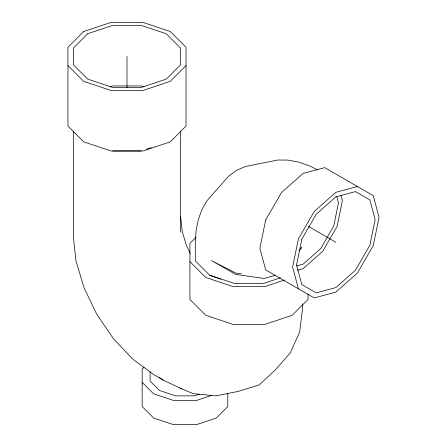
<?xml version="1.0" encoding="UTF-8"?>
<svg xmlns="http://www.w3.org/2000/svg" width="447" height="447" viewBox="0 0 447 447"><rect width="100%" height="100%" fill="white"/><g stroke="black" fill="none" stroke-linecap="round" stroke-linejoin="round"><path stroke-width="0.67" d="M300.233 249.202L301.809 247.392L299.116 250.437M186.025 65.569L170.201 81.388L142.8 90.523L111.163 90.523L83.762 81.388L67.944 65.569M196.16 237.161L189.93 243.392L189.93 299.462L205.749 315.286L233.15 324.416L264.786 324.416L292.187 315.286L308.011 299.462L308.011 294.053M144.068 367.194L142.152 369.105L142.152 406.552L153.628 418.023L173.503 424.65L196.451 424.65L216.326 418.023L227.797 406.552L227.797 393.304M109.979 86.813L112.599 85.941L141.364 85.941L143.984 86.813M146.605 149.186L151.192 147.661M280.392 277.827L263.35 283.51L234.586 283.51L209.682 275.207L195.3 260.825L195.3 242.933L195.965 231.58L198.172 220.047L201.804 209.783L206.81 200.96L213.09 193.73L228.551 176.263L236.457 170.413L245.481 166.485L277.738 160.004L287.879 160.087L298.585 162.071L309.676 165.926L317.454 169.826M284.359 280.09L264.786 286.611L233.15 286.611L205.749 277.475L189.93 261.657M199.491 394.131L194.316 395.852L175.637 395.852L159.462 390.46L150.119 381.123L150.119 371.686M211.688 395.377L196.451 400.456L173.503 400.456L153.628 393.829L142.152 382.358M275.413 275.324L264.043 278.459L235.742 274.419L211.465 260.595L235.988 273.151L241.414 273.737M357.449 186.539L335.837 192.327L314.23 211.487L298.406 238.888L292.617 267.189L298.406 288.796M296.551 265.915L303.1 264.16L320.778 248.482L333.719 226.065L338.452 202.916L336.697 196.373M297.205 270.279L303.1 268.697L322.74 251.281L337.122 226.372L342.385 200.647L340.983 195.412M112.599 150.935L141.364 150.935M73.314 131.044L73.314 236.301L75.895 260.456L83.969 287.622L96.809 314.358L113.549 338.848L133.038 359.422L153.952 374.681L163.261 380.146L180.543 388.32L181.918 388.426M209.682 275.207L220.824 279.252M180.543 388.32L192.998 393.617L215.985 395.891L238.285 391.393L259.126 384.962L275.117 370.127L290.164 353.069L299.686 332.02L302.636 307.815L302.636 303.882M308.458 226.428L335.837 242.235M159.462 377.491L163.261 380.146M190.204 253.32L186.338 245.269L182.225 231.423L180.649 216.722M180.649 131.044L180.649 232.239M126.982 56.439L126.982 87.5M265.669 219.985L259.875 248.286L265.669 269.893L314.23 297.931L335.837 292.142L357.449 272.977L373.267 245.576L379.056 217.281L373.267 195.669L324.706 167.636L303.1 173.425L281.487 192.584L265.669 219.985M301.814 239.195L296.551 264.915L301.814 284.56L316.191 292.863L335.837 287.6L355.482 270.184L369.865 245.274L375.128 219.55L369.865 199.904L355.482 191.601L335.837 196.864L316.191 214.286L301.814 239.195M83.762 31.486L67.944 47.304L67.944 126.06L83.762 141.878L111.163 151.013L142.8 151.013L170.201 141.878L186.025 126.06L186.025 47.304L170.201 31.486L142.8 22.35L111.163 22.35L83.762 31.486M87.696 33.754L73.314 48.136L73.314 64.737L87.696 79.119L112.599 87.422L141.364 87.422L166.273 79.119L180.649 64.737L180.649 48.136L166.273 33.754L141.364 25.451L112.599 25.451L87.696 33.754"/></g></svg>
